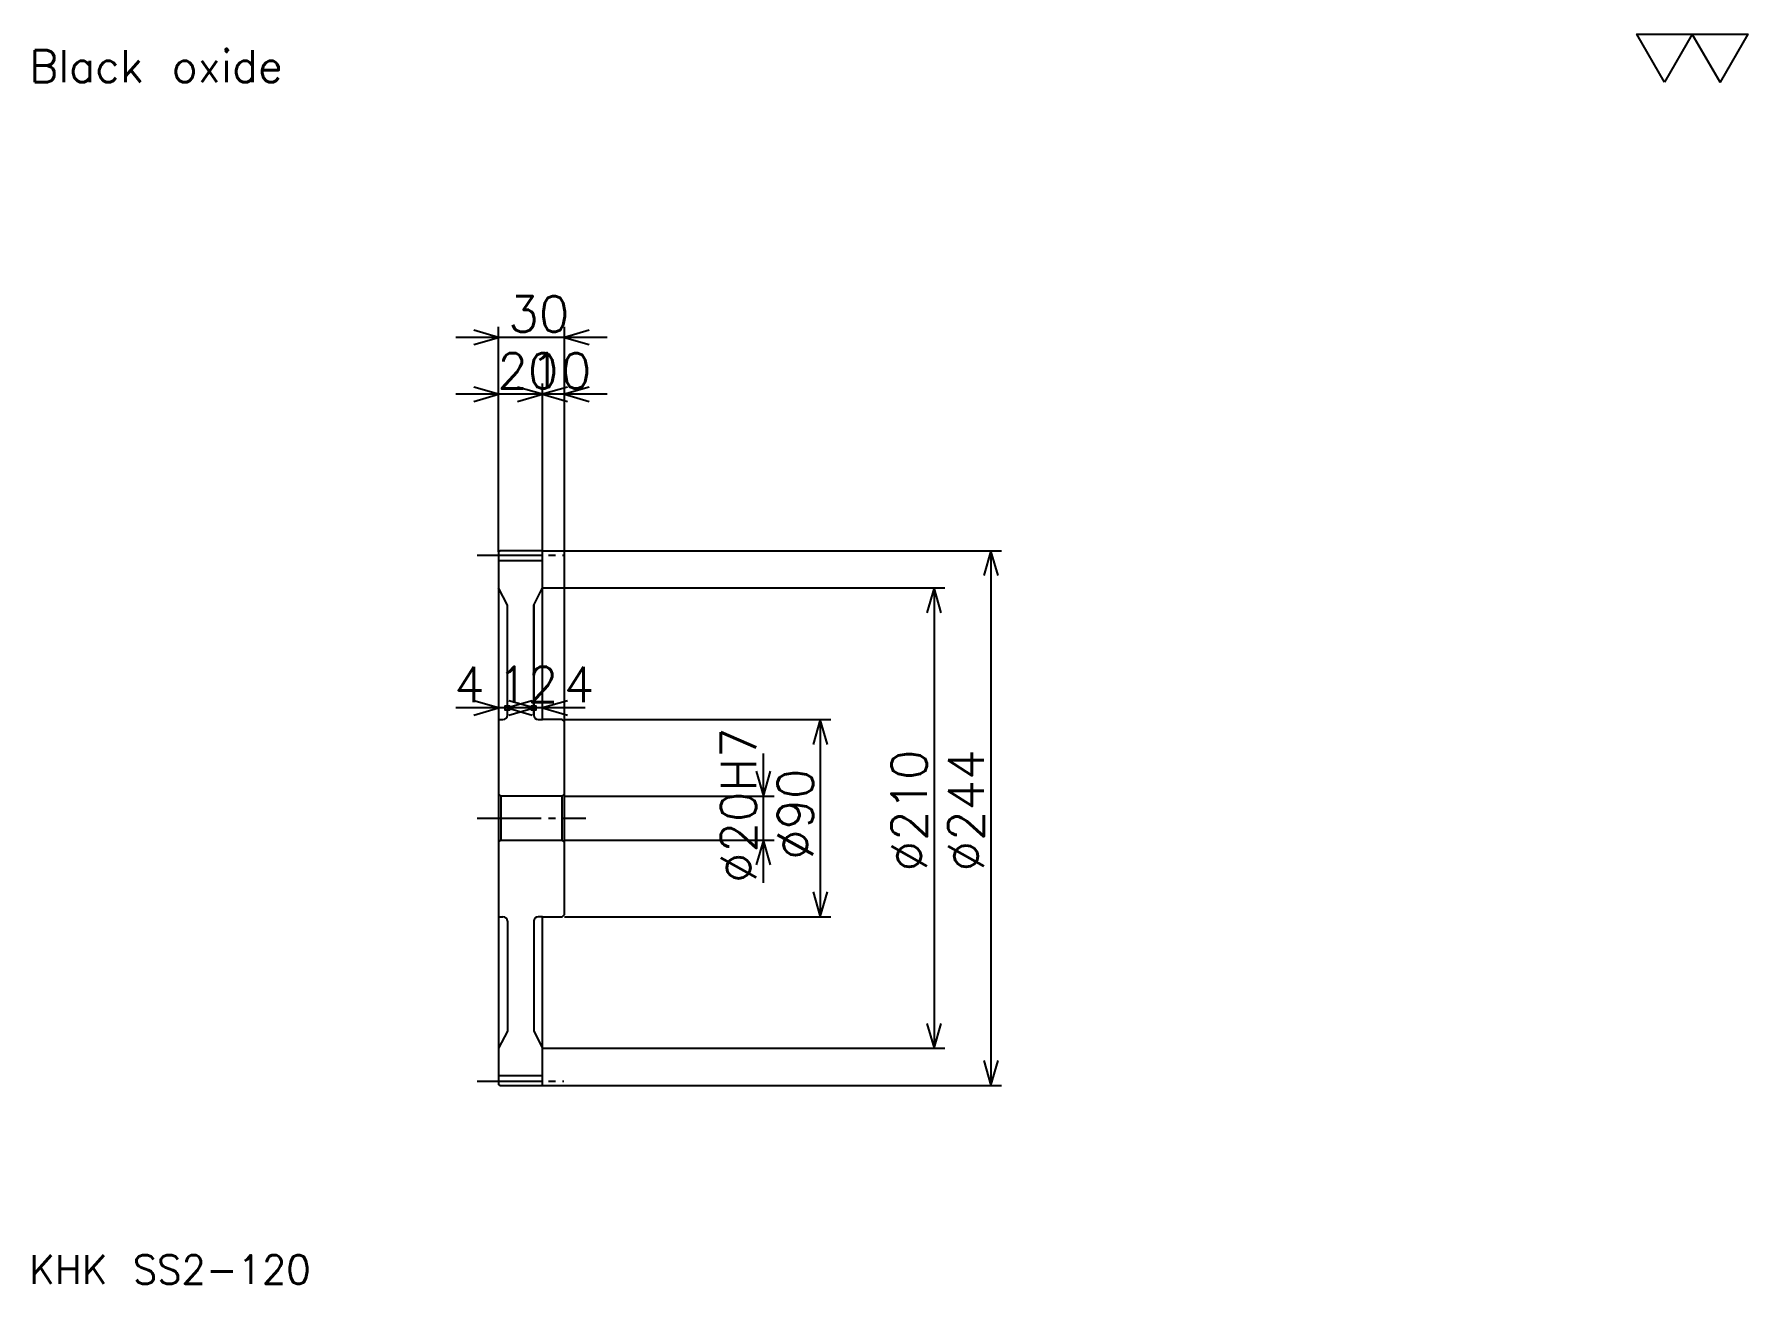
# Model space of a CAD drawing. Extents: x 35 to 816, y 36 to 606.
import ezdxf

# ---------------------------------------------------------------- set-up
doc = ezdxf.new("R2010")
doc.units = 0
doc.linetypes.add('DASHDOT', pattern=[38.918918, 29.189189, -3.243243, 3.243243, -3.243243])
doc.layers.get('0').update_dxf_attribs({"linetype": 'CONTINUOUS'})
doc.layers.add('DASHDOT', color=6, linetype='DASHDOT')
doc.styles.add('KANJI', font='TXT', dxfattribs={"bigfont": 'BIGFONT'})

msp = doc.modelspace()

# ---------------------------------------------------------------- linework, layer by layer
at = {"color": 5}
for p, q in [((246.486481, 370.108093), (246.486481, 472.270264)), ((276.486481, 370.108093), (276.486481, 472.270264)), ((295.945953, 467.405396), (227.027023, 467.405396)), ((266.486481, 370.108093), (266.486481, 446.324341)), ((285.945953, 441.459473), (227.027023, 441.459473)), ((295.945953, 441.459473), (247.027023, 441.459473)), ((246.486481, 369.608093), (246.486481, 370.108093)), ((265.986481, 370.108093), (276.486481, 370.108093)), ((266.486481, 369.608093), (266.486481, 370.108093)), ((276.486481, 370.108093), (475.945923, 370.108093)), ((276.486481, 292.108093), (276.486481, 370.108093)), ((471.081055, 370.108093), (471.081055, 126.108109)), ((266.486481, 353.108093), (276.486481, 353.108093)), ((276.486481, 353.108093), (450, 353.108093)), ((445.135132, 353.108093), (445.135132, 143.108109)), ((269.945953, 298.351349), (227.027023, 298.351349)), ((281.945953, 298.351349), (231.027023, 298.351349)), ((285.945953, 298.351349), (243.027023, 298.351349)), ((276.486481, 293.108093), (398.108093, 293.108093)), ((393.243225, 293.108093), (393.243225, 203.108109)), ((367.297302, 218.648651), (367.297302, 277.567566)), ((276.486481, 258.108093), (372.16217, 258.108093)), ((276.486481, 238.108109), (372.16217, 238.108109)), ((276.486481, 203.108109), (398.108093, 203.108109)), ((266.486481, 143.108109), (276.486481, 143.108109)), ((276.486481, 143.108109), (450, 143.108109)), ((265.986481, 126.108109), (276.486481, 126.108109)), ((276.486481, 126.108109), (475.945923, 126.108109))]:
    msp.add_line(p, q, dxfattribs=at)
at = {"color": 4}
for p, q in [((246.486481, 365.608093), (266.486481, 365.608093)), ((262.486481, 345.25766), (262.486481, 295.108093)), ((246.486481, 293.108093), (248.486481, 293.108093)), ((264.486481, 293.108093), (266.486481, 293.108093)), ((276.486481, 259.108093), (275.486481, 258.108093)), ((246.486481, 237.108109), (247.486481, 238.108109)), ((276.486481, 237.108109), (275.486481, 238.108109)), ((246.486481, 203.108109), (248.486481, 203.108109)), ((262.486481, 201.108109), (262.486481, 150.958557)), ((266.486481, 203.108109), (264.486481, 203.108109)), ((246.486481, 130.608109), (266.486481, 130.608109))]:
    msp.add_line(p, q, dxfattribs=at)
at = {"color": 7}
msp.add_lwpolyline([(778.378357, 583.783813), (765.729736, 605.70813), (816.32428, 605.70813), (803.675659, 583.783813), (791.026978, 605.70813), (778.378357, 583.783813)], dxfattribs=at)
at = {"color": 5}
for points in [[(235.135132, 464.16217), (246.486481, 467.405396), (235.135132, 470.648651)], [(287.83783, 470.648651), (276.486481, 467.405396), (287.83783, 464.16217)], [(235.135132, 438.216217), (246.486481, 441.459473), (235.135132, 444.702698)], [(255.135132, 438.216217), (266.486481, 441.459473), (255.135132, 444.702698)], [(277.83783, 444.702698), (266.486481, 441.459473), (277.83783, 438.216217)], [(287.83783, 444.702698), (276.486481, 441.459473), (287.83783, 438.216217)], [(474.32431, 358.756775), (471.081055, 370.108093), (467.83783, 358.756775)], [(448.378357, 341.756775), (445.135132, 353.108093), (441.891907, 341.756775)], [(235.135132, 295.108093), (246.486481, 298.351349), (235.135132, 301.594604)], [(250.486481, 298.351349), (249.513504, 299.324341), (251.459457, 299.324341), (251.459457, 297.378387), (249.513504, 297.378387), (249.513504, 299.324341), (250.486481, 298.351349), (251.459457, 297.378387), (251.459457, 299.324341), (250.486481, 298.351349)], [(261.83783, 301.594604), (250.486481, 298.351349), (261.83783, 295.108093)], [(251.135132, 295.108093), (262.486481, 298.351349), (251.135132, 301.594604)], [(262.486481, 298.351349), (261.513519, 299.324341), (263.459442, 299.324341), (263.459442, 297.378387), (261.513519, 297.378387), (261.513519, 299.324341), (262.486481, 298.351349), (263.459442, 297.378387), (263.459442, 299.324341), (262.486481, 298.351349)], [(277.83783, 301.594604), (266.486481, 298.351349), (277.83783, 295.108093)], [(396.486481, 281.756744), (393.243225, 293.108093), (390, 281.756744)], [(364.054047, 269.459473), (367.297302, 258.108093), (370.540527, 269.459473)], [(370.540527, 226.75676), (367.297302, 238.108109), (364.054047, 226.75676)], [(390, 214.459457), (393.243225, 203.108109), (396.486481, 214.459457)], [(441.891907, 154.459457), (445.135132, 143.108109), (448.378357, 154.459457)], [(467.83783, 137.459457), (471.081055, 126.108109), (474.32431, 137.459457)]]:
    msp.add_lwpolyline(points, dxfattribs=at)
at = {"color": 4}
for points in [[(266.486481, 369.608093), (265.986481, 370.108093), (246.986481, 370.108093), (246.486481, 369.608093), (246.486481, 237.108109)], [(246.486481, 237.108109), (246.486481, 126.608109), (246.986481, 126.108109), (265.986481, 126.108109), (266.486481, 126.608109), (266.486481, 203.108109), (275.486481, 203.108109), (276.486481, 204.108109), (276.486481, 292.108093), (275.486481, 293.108093), (266.486481, 293.108093), (266.486481, 369.608093)], [(250.486481, 295.108093), (250.486481, 345.25766), (246.486481, 353.108093)], [(262.486481, 295.108093), (262.486481, 345.25766), (266.486481, 353.108093)], [(246.486481, 259.108093), (247.486481, 258.108093), (247.486481, 238.108109), (275.486481, 238.108109), (275.486481, 258.108093), (247.486481, 258.108093)], [(250.486481, 201.108109), (250.486481, 150.958557), (246.486481, 143.108109)], [(262.486481, 201.108109), (262.486481, 150.958557), (266.486481, 143.108109)]]:
    msp.add_lwpolyline(points, dxfattribs=at)
for centre, start, end in [((248.486481, 295.108093), 270, 0), ((264.486481, 295.108093), 180, 270), ((248.486481, 201.108109), 0, 90), ((264.486481, 201.108109), 90, 180)]:
    msp.add_arc(centre, 2, start, end, dxfattribs=at)
at = {"layer": 'DASHDOT', "color": 7}
for p, q in [((236.756744, 368.108093), (276.216217, 368.108093)), ((236.756744, 248.108109), (286.216217, 248.108109)), ((236.756744, 128.108109), (276.216217, 128.108109))]:
    msp.add_line(p, q, dxfattribs=at)

# ---------------------------------------------------------------- texts
at = {"color": 7, "style": 'KANJI'}
for s, height, p in [('Black oxide', 14.594595, (32.432434, 583.783813)), ('30', 16.216216, (250.945938, 470)), ('20', 16.216216, (245.945938, 444.054047)), ('10', 16.216216, (260.945953, 444.054047)), ('4', 16.216216, (226.216217, 300.945953)), ('12', 16.216216, (245.945938, 300.945953)), ('4', 16.216216, (276.216217, 300.945953)), ('KHK SS2-120', 12.972973, (32.432434, 35.675674))]:
    msp.add_text(s, height=height, dxfattribs=at).set_placement(p)
for s, p in [('%%c20H7', (364.054047, 218.513519)), ('%%c210', (441.891907, 223.783783)), ('%%c244', (467.83783, 223.783783)), ('%%c90', (390, 229.054047))]:
    msp.add_text(s, height=16.216216, rotation=90, dxfattribs=at).set_placement(p)

doc.saveas('drawing.dxf')
